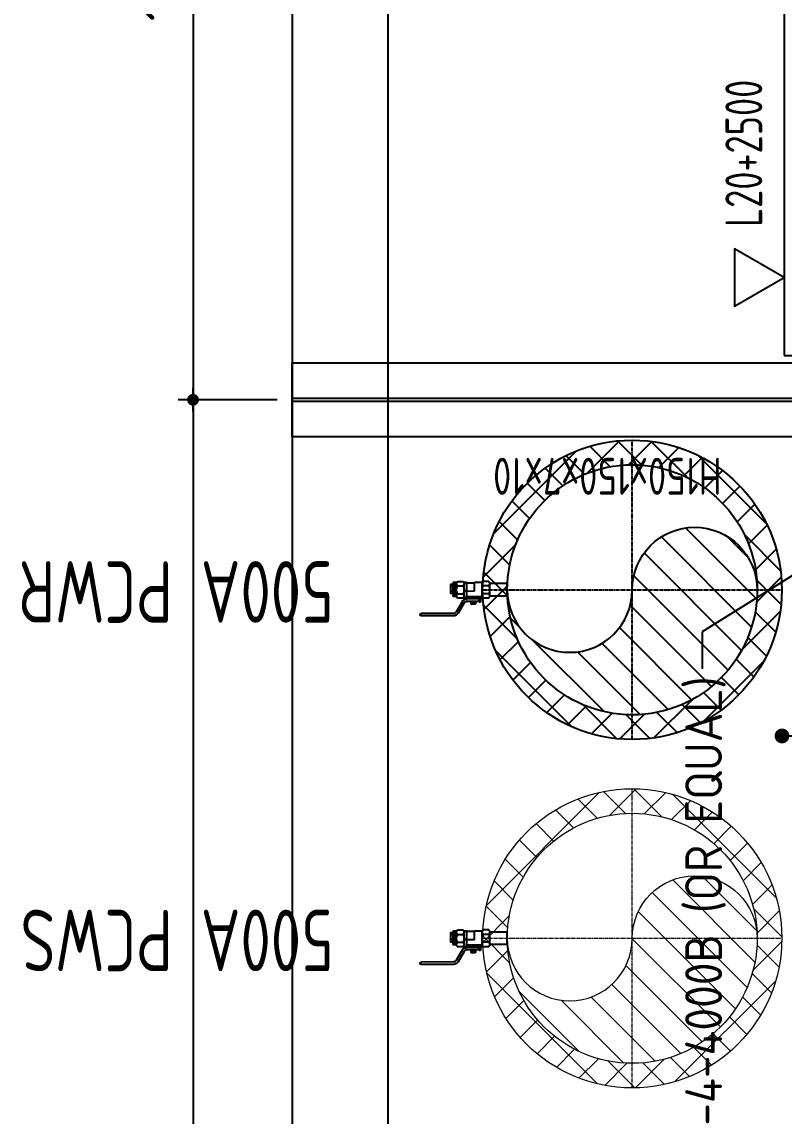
# Model space of a CAD drawing. Extents: x -181672 to 290600, y -29000 to 395522.
# Drawn here: x -8749 to -7200, y 34295 to 36518 of the extents above; entities that cross this region are included whole.
import ezdxf

# ---------------------------------------------------------------- set-up
doc = ezdxf.new("R2010")
doc.units = 0
doc.header["$LTSCALE"] = 10
doc.linetypes.add('XFM7P20PCW$0$CENTER2', pattern=[1.125, 0.75, -0.125, 0.125, -0.125])
doc.linetypes.add('XFM7P20PCW$0$HIDDEN', pattern=[9.525, 6.35, -3.175])
doc.layers.add('XFM7P20PCW$0$M-PIPE-PCWS', color=252, linetype='Continuous', lineweight=9)
for name, color, linetype in [('XFM7P20PCW$0$P-PCWR-20.7-P', 252, 'Continuous'), ('XFM7P20PCW$0$SH-DIM', 252, 'Continuous'), ('XFM7P20PCW$0$SH-LINE-130', 252, 'Continuous'), ('XFM7P20PCW$0$SH-LINE-252', 252, 'Continuous'), ('XFM7P20PCW$0$SH-TEXT', 252, 'Continuous'), ('XFM7P20PCW$0$U-CV-DIM', 252, 'Continuous'), ('XFM7P20PCW$0$U-PCW-TXT', 252, 'Continuous'), ('XFM7P20PCW$0$管架', 252, 'Continuous')]:
    doc.layers.add(name, color=color, linetype=linetype)
doc.styles.add('XFM7P20PCW$0$aa-txt', font='isocp.shx', dxfattribs={"bigfont": 'chineset'})
doc.styles.add('XFM7P20PCW$0$PX-TEXT', font='isocp.shx', dxfattribs={"width": 0.7, "bigfont": 'chineset.shx'})
doc.dimstyles.new('XFM7P20PCW$0$10-dim', dxfattribs={"dimscale": 10, "dimtxt": 0.3, "dimasz": 0.08, "dimexe": 0.1, "dimexo": 0.1, "dimgap": 0.05, "dimtad": 1, "dimdec": 0, "dimlfac": 30, "dimzin": 0, "dimdsep": 46, "dimtxsty": 'XFM7P20PCW$0$aa-txt', "dimblk": 'XFM7P20PCW$0$DOT', "dimcen": 2, "dimclrd": 256, "dimclre": 256, "dimclrt": 3, "dimadec": 0, "dimazin": 0, "dimtfac": 1, "dimtdec": 0, "dimtix": 1, "dimtmove": 2, "dimatfit": 3, "dimldrblk": 'XFM7P20PCW$0$_Dot', "dimfxl": 0.1, "dimtvp": 1, "dimtolj": 1, "dimtzin": 0, "dimarcsym": 0})
doc.dimstyles.new('XFM7P20PCW$0$adim-5', dxfattribs={"dimscale": 10, "dimtxt": 0.25, "dimasz": 0.25, "dimexe": 0.1, "dimexo": 0.5, "dimgap": 0.15, "dimtad": 0, "dimdec": 4, "dimlfac": 5, "dimdsep": 46, "dimtxsty": 'XFM7P20PCW$0$aa-txt', "dimcen": 2.5, "dimclrd": 3, "dimclre": 3, "dimclrt": 256, "dimadec": 0, "dimazin": 0, "dimtfac": 1, "dimtdec": 4, "dimtmove": 0, "dimatfit": 3, "dimfxl": 1, "dimtolj": 1, "dimtzin": 0, "dimarcsym": 0})
doc.dimstyles.new('XFM7P20PCW$0$PX-400', dxfattribs={"dimscale": 1000, "dimtxt": 0.25, "dimasz": 0.03, "dimexe": 0.1, "dimexo": 0.1, "dimgap": 0.05, "dimtad": 1, "dimdec": 0, "dimzin": 0, "dimdsep": 46, "dimtxsty": 'XFM7P20PCW$0$PX-TEXT', "dimblk": 'XFM7P20PCW$0$_Dot', "dimcen": 2, "dimclrd": 2, "dimclre": 1, "dimclrt": 4, "dimadec": 0, "dimazin": 0, "dimtfac": 1, "dimtdec": 0, "dimtix": 1, "dimtmove": 2, "dimatfit": 3, "dimfxl": 1, "dimtvp": 1, "dimtolj": 1, "dimtzin": 0, "dimarcsym": 0})

# ---------------------------------------------------------------- blocks, each defined once
blk = doc.blocks.new('XFM7P20PCW$0$_Dot')
at = {"color": 0, "linetype": 'ByBlock', "lineweight": -2}
blk.add_line((-0.5, 0), (-1, 0), dxfattribs=at)
at = {"color": 0, "linetype": 'ByBlock', "const_width": 0.5}
blk.add_lwpolyline([(-0.25, 0, 1), (0.25, 0, 1)], format="xyb", close=True, dxfattribs=at)
blk = doc.blocks.new('*D555')
at = {"layer": 'DEFPOINTS', "color": 0, "transparency": 16777216}
for p in [(-7203.9, 35067.1), (-4704.1, 35067.1), (-4704.1, 34945.1)]:
    blk.add_point(p, dxfattribs=at)
at = {"layer": 'XFM7P20PCW$0$U-CV-DIM', "color": 1, "lineweight": -2, "transparency": 16777216}
blk.add_line((-4704.1, 35045.1), (-4704.1, 35167.1), dxfattribs=at)
at = {"layer": 'XFM7P20PCW$0$U-CV-DIM', "color": 2, "lineweight": -2, "transparency": 16777216}
blk.add_line((-7173.9, 35067.1), (-4734.1, 35067.1), dxfattribs=at)
at = {"layer": 'XFM7P20PCW$0$U-CV-DIM', "color": 2, "lineweight": -2, "transparency": 16777216, "xscale": 30, "yscale": 30, "zscale": 30, "rotation": 180}
blk.add_blockref('XFM7P20PCW$0$_Dot', (-7203.9, 35067.1), dxfattribs=at)
at = {"layer": 'XFM7P20PCW$0$U-CV-DIM', "color": 2, "lineweight": -2, "transparency": 16777216, "xscale": 30, "yscale": 30, "zscale": 30}
blk.add_blockref('XFM7P20PCW$0$_Dot', (-4704.1, 35067.1), dxfattribs=at)
at = {"layer": 'XFM7P20PCW$0$U-CV-DIM', "color": 4, "transparency": 16777216, "insert": (-5954, 35242.1), "char_height": 250, "attachment_point": 5, "style": 'XFM7P20PCW$0$PX-TEXT'}
blk.add_mtext('\\A1;2500', dxfattribs=at)
blk = doc.blocks.new('XFM7P20PCW$0$A$Cbbcdfd53')
h = blk.add_hatch()
h.set_pattern_fill('ANSI37', color=256, scale=15, style=0)
h.set_pattern_definition([(45, (-42497.296, -66382.497), (-33.67596, 33.67596), []), (135, (-42497.296, -66382.497), (-33.67596, -33.67596), [])])
edge = h.paths.add_edge_path()
edge.add_arc((304, 304), 304, 0, 360)
edge = h.paths.add_edge_path(flags=17)
edge.add_arc((304, 304), 254, 0, 360)
h = blk.add_hatch()
h.set_pattern_fill('ANSI31', color=256, scale=15, style=0)
h.set_pattern_definition([(45, (-42497.296, -63784.355), (-33.67596, 33.67596), [])])
edge = h.paths.add_edge_path()
edge.add_arc((304, 304), 254, 90, 270)
edge.add_arc((304, 177), 127, 270, 450)
edge.add_arc((304, 431), 127, 90, 270, ccw=False)
at = {"color": 1, "linetype": 'XFM7P20PCW$0$CENTER2'}
for p, q in [((304, 608), (304, 0)), ((0, 304), (608, 304))]:
    blk.add_line(p, q, dxfattribs=at)
blk.add_lwpolyline([(304, 50, -1), (304, 558, 1), (304, 304, -1)], format="xyb", close=True)
for radius in [304, 254]:
    blk.add_circle((304, 304), radius)
blk = doc.blocks.new('XFM7P20PCW$0$BALL')
at = {"color": 0, "linetype": 'ByBlock'}
for p, q in [((-1.88, 2.46), (-1.88, -2.83)), ((-1.5, 2.64), (0.58, 2.64)), ((-1.12, 2.46), (-1.12, 1.53)), ((0.21, 2.46), (0.21, 1.53)), ((0.96, 2.46), (0.96, 1.53)), ((-2.91, 0.07), (-2.91, -0.45)), ((-2.54, 0.17), (-2.86, 0.17)), ((-2.52, 1.07), (-2.52, 0.8)), ((-1.88, 1.07), (-2.52, 1.07)), ((-2.52, 0.8), (-1.88, 0.8)), ((-2.41, 0.26), (-2.49, 0.26)), ((-2.49, 0.26), (-2.49, -0.64)), ((-2.49, 0.07), (-2.49, -0.45)), ((-2.41, 0.8), (-2.41, -1.3)), ((-2.01, 0.8), (-2.01, -1.3)), ((-1.88, 0.01), (-2.01, 0.01)), ((-1.64, 1.37), (-1.64, -1.29)), ((-1.5, 1.35), (0.58, 1.35)), ((-0.71, 0.05), (0.78, 0.05)), ((-0.71, 0.05), (-0.71, -1.73)), ((0.68, 0.05), (0.68, -1.29)), ((0.78, 1.39), (0.78, 0.05)), ((-2.66, -1.73), (-4.41, -2.74)), ((-2.86, -0.02), (-2.54, -0.02)), ((-2.86, -0.35), (-2.54, -0.35)), ((-2.86, -0.54), (-2.54, -0.54)), ((-2.41, -0.64), (-2.49, -0.64)), ((-1.88, -0.38), (-2.01, -0.38)), ((-1.88, -1.29), (0.78, -1.29)), ((-1.5, -1.73), (0.58, -1.73)), ((0.78, -1.29), (0.78, -1.77)), ((-4.86, -3.52), (-4.86, -8.99)), ((-4.46, -3.52), (-4.46, -8.99)), ((-2.46, -2.08), (-4.21, -3.09)), ((-1.5, -3.01), (0.58, -3.01)), ((-1.12, -2.83), (-1.12, -1.91)), ((0.21, -2.83), (0.21, -1.91)), ((0.96, -2.83), (0.96, -1.91))]:
    blk.add_line(p, q, dxfattribs=at)
for centre, radius, start, end in [((-1.5, 2.15), 0.487, 39.1755, 140.8245), ((-0.46, 1.31), 1.32, 59.7968, 120.2032), ((0.58, 2.15), 0.487, 39.1755, 140.8245), ((-2.79, 0.07), 0.122, 129.1755, 230.8245), ((-2.61, 0.07), 0.122, 309.1755, 50.8245), ((-1.5, 1.84), 0.487, 219.1755, 320.8245), ((-0.46, 2.67), 1.32, 239.7968, 300.2032), ((0.58, 1.84), 0.487, 219.1755, 320.8245), ((-2.58, -0.19), 0.331, 149.7968, 210.2032), ((-2.79, -0.45), 0.122, 129.1755, 230.8245), ((-2.91, -1.3), 0.5, 300, 0), ((-2.82, -0.19), 0.331, 329.7968, 30.2032), ((-2.61, -0.45), 0.122, 309.1755, 50.8245), ((-2.91, -1.3), 0.9, 300, 0), ((-1.5, -2.21), 0.487, 39.1755, 140.8245), ((-0.46, -3.05), 1.32, 59.7968, 120.2032), ((0.58, -2.21), 0.487, 39.1755, 140.8245), ((-3.96, -3.52), 0.9, 120, 180), ((-3.96, -3.52), 0.5, 120, 180), ((-1.5, -2.53), 0.487, 219.1755, 320.8245), ((-0.46, -1.69), 1.32, 239.7968, 300.2032), ((0.58, -2.53), 0.487, 219.1755, 320.8245), ((-4.66, -8.99), 0.2, 180, 0)]:
    blk.add_arc(centre, radius, start, end, dxfattribs=at)
blk = doc.blocks.new('XFM7P20PCW$0$A$C594865B6')
at = {"color": 0, "linetype": 'ByBlock'}
for p, q in [((33.3, 147.7), (33.3, 118.2)), ((33.3, 147.7), (54.6, 147.7)), ((54.6, 147.7), (54.6, 118.2))]:
    blk.add_line(p, q, dxfattribs=at)
at = {"layer": 'XFM7P20PCW$0$管架', "linetype": 'ByBlock'}
for p, q in [((33.6, 56.2), (55.9, 58.9)), ((34.5, 58.9), (55.4, 60.6)), ((55.9, 58.9), (34.5, 58.9)), ((42, 56.2), (42, 51.6)), ((49.7, 56.2), (49.7, 51.6))]:
    blk.add_line(p, q, dxfattribs=at)
blk.add_lwpolyline([(56.3, 62.1), (56.3, 56.2), (33.6, 56.2), (33.6, 61.7)], dxfattribs=at)
blk.add_lwpolyline([(38.4, 56.2), (53.2, 56.2), (53.2, 51.6), (38.4, 51.6)], close=True, dxfattribs=at)
at = {"color": 1, "linetype": 'ByBlock', "xscale": 10, "yscale": 10, "zscale": 10}
blk.add_blockref('XFM7P20PCW$0$BALL', (48.6, 91.9), dxfattribs=at)
blk = doc.blocks.new('XFM7P20PCW$0$DOT')
at = {"color": 0}
blk.add_line((-1, 0), (1, 0), dxfattribs=at)
at = {"color": 3, "const_width": 0.5}
blk.add_lwpolyline([(-0.25, 0, 1), (0.25, 0, 1)], format="xyb", close=True, dxfattribs=at)
blk = doc.blocks.new('*D597')
at = {"layer": 'DEFPOINTS', "color": 0, "transparency": 16777216}
for p in [(85.032, 133.285), (85.032, 126.576), (211.699, 126.576)]:
    blk.add_point(p, dxfattribs=at)
at = {"layer": 'XFM7P20PCW$0$SH-DIM', "lineweight": -2, "transparency": 16777216}
for p, q in [((85.032, 127.576), (85.032, 134.285)), ((211.699, 127.576), (211.699, 134.285)), ((210.899, 133.285), (85.832, 133.285))]:
    blk.add_line(p, q, dxfattribs=at)
at = {"layer": 'XFM7P20PCW$0$SH-DIM', "lineweight": -2, "transparency": 16777216, "xscale": 0.8, "yscale": 0.8, "zscale": 0.8, "rotation": 180}
blk.add_blockref('XFM7P20PCW$0$DOT', (85.032, 133.285), dxfattribs=at)
at = {"layer": 'XFM7P20PCW$0$SH-DIM', "lineweight": -2, "transparency": 16777216, "xscale": 0.8, "yscale": 0.8, "zscale": 0.8}
blk.add_blockref('XFM7P20PCW$0$DOT', (211.699, 133.285), dxfattribs=at)
at = {"layer": 'XFM7P20PCW$0$SH-DIM', "color": 3, "transparency": 16777216, "insert": (148.366, 135.285), "char_height": 3, "attachment_point": 5, "style": 'XFM7P20PCW$0$aa-txt'}
blk.add_mtext('\\A1;3800', dxfattribs=at)
blk = doc.blocks.new('*D598')
at = {"layer": 'DEFPOINTS', "color": 0, "transparency": 16777216}
for p in [(211.699, 133.285), (211.699, 126.576), (270.032, 126.576)]:
    blk.add_point(p, dxfattribs=at)
at = {"layer": 'XFM7P20PCW$0$SH-DIM', "lineweight": -2, "transparency": 16777216}
for p, q in [((211.699, 127.576), (211.699, 134.285)), ((270.032, 127.576), (270.032, 134.285)), ((269.232, 133.285), (212.499, 133.285))]:
    blk.add_line(p, q, dxfattribs=at)
at = {"layer": 'XFM7P20PCW$0$SH-DIM', "lineweight": -2, "transparency": 16777216, "xscale": 0.8, "yscale": 0.8, "zscale": 0.8, "rotation": 180}
blk.add_blockref('XFM7P20PCW$0$DOT', (211.699, 133.285), dxfattribs=at)
at = {"layer": 'XFM7P20PCW$0$SH-DIM', "lineweight": -2, "transparency": 16777216, "xscale": 0.8, "yscale": 0.8, "zscale": 0.8}
blk.add_blockref('XFM7P20PCW$0$DOT', (270.032, 133.285), dxfattribs=at)
at = {"layer": 'XFM7P20PCW$0$SH-DIM', "color": 3, "transparency": 16777216, "insert": (240.866, 135.285), "char_height": 3, "attachment_point": 5, "style": 'XFM7P20PCW$0$aa-txt'}
blk.add_mtext('\\A1;1750', dxfattribs=at)
blk = doc.blocks.new('XFM7P20PCW$0$A$Cd4ff1465')
at = {"layer": 'XFM7P20PCW$0$SH-LINE-130', "ltscale": 0.1}
for points in [[(214.199, 73.91), (209.199, 73.91), (209.199, 126.576), (214.199, 126.576)], [(219.985, 93.243), (221.933, 96.616), (218.038, 96.616)], [(214.699, 93.243), (214.699, 88.243), (312.032, 88.243), (312.032, 93.243)]]:
    blk.add_lwpolyline(points, close=True, dxfattribs=at)
at = {"layer": 'XFM7P20PCW$0$SH-LINE-130', "linetype": 'XFM7P20PCW$0$HIDDEN', "ltscale": 5}
blk.add_lwpolyline([(211.816, 73.91), (211.582, 73.91), (211.582, 126.576), (211.816, 126.576)], close=True, dxfattribs=at)
at = {"layer": 'XFM7P20PCW$0$SH-LINE-252'}
blk.add_line((339.827, 126.576), (0, 126.576), dxfattribs=at)
at = {"layer": 'XFM7P20PCW$0$SH-TEXT', "style": 'XFM7P20PCW$0$aa-txt', "width": 0.8}
blk.add_text('H150x150x7x10', height=2.5, rotation=90, dxfattribs=at).set_placement((207.772, 97.474))
blk.add_text('L20+2500', height=2.5, dxfattribs=at).set_placement((223.405, 94.723))
at = {"layer": 'XFM7P20PCW$0$SH-TEXT', "insert": (192.979, 97.197), "char_height": 2.5, "attachment_point": 9, "style": 'XFM7P20PCW$0$aa-txt'}
blk.add_mtext('JSC JA-4-4000B (OR EQUAL)', dxfattribs=at)
at = {"layer": 'XFM7P20PCW$0$SH-DIM'}
for base, p1, p2, picture, middle in [((85.032, 133.285), (211.699, 126.576), (85.032, 126.576), '*D597', (148.366, 135.285)), ((211.699, 133.285), (270.032, 126.576), (211.699, 126.576), '*D598', (240.866, 135.285))]:
    dim = blk.add_linear_dim(base=base, p1=p1, p2=p2, dimstyle='XFM7P20PCW$0$10-dim', override={"dimlfac": 30}, dxfattribs=at)
    dim.commit()
    dim.dimension.update_dxf_attribs({"geometry": picture, "text_midpoint": middle})
at = {"layer": 'XFM7P20PCW$0$SH-TEXT', "annotation_type": 0, "has_hookline": 1, "hookline_direction": 0, "horizontal_direction": (-1, 0, 0)}
blk.add_leader([(205.157, 84.092), (195.979, 98.788), (193.479, 98.788)], dimstyle='XFM7P20PCW$0$adim-5', dxfattribs=at)
blk = doc.blocks.new('XFM7P20PCW')
blk.add_line((-8004.38586, 30160.31872), (-8004.38586, 48965.43389))
at = {"xscale": 30, "yscale": 30, "zscale": 30, "rotation": 90}
blk.add_blockref('XFM7P20PCW$0$A$Cd4ff1465', (-4402.30053, 29399.02815), dxfattribs=at)
at = {"layer": 'XFM7P20PCW$0$M-PIPE-PCWS', "rotation": 90}
blk.add_blockref('XFM7P20PCW$0$A$Cbbcdfd53', (-7204.2907, 34351.97773), dxfattribs=at)
at = {"layer": 'XFM7P20PCW$0$P-PCWR-20.7-P', "rotation": 90}
blk.add_blockref('XFM7P20PCW$0$A$Cbbcdfd53', (-7204.2907, 35059.97773), dxfattribs=at)
at = {"layer": 'XFM7P20PCW$0$P-PCWR-20.7-P', "xscale": -1.199999999882566, "yscale": 1.199999999882566, "zscale": 1.199999999882566, "rotation": 270.0558743041727}
for p in [(-7939.43815, 35311.00518), (-7939.43815, 34603.00518)]:
    blk.add_blockref('XFM7P20PCW$0$A$C594865B6', p, dxfattribs=at)
at = {"layer": 'XFM7P20PCW$0$U-PCW-TXT', "style": 'XFM7P20PCW$0$aa-txt', "width": 0.8}
for s, p in [('500A PCWR', (-8115.87243, 35422.26714)), ('500A PCWS', (-8115.87243, 34714.26714))]:
    blk.add_text(s, height=124.999975, rotation=180, dxfattribs=at).set_placement(p)
at = {"layer": 'XFM7P20PCW$0$U-CV-DIM'}
dim = blk.add_linear_dim(base=(-4704.08756, 35067.07581), p1=(-7203.93534, 35067.07581), p2=(-4704.08756, 34945.06551), angle=180, dimstyle='XFM7P20PCW$0$PX-400', dxfattribs=at)
dim.commit()
dim.dimension.update_dxf_attribs({"geometry": '*D555', "text_midpoint": (-5954.01145, 35242.10041)})

msp = doc.modelspace()

# ---------------------------------------------------------------- block references
msp.add_blockref('XFM7P20PCW', (0, 0))

doc.saveas('drawing.dxf')
